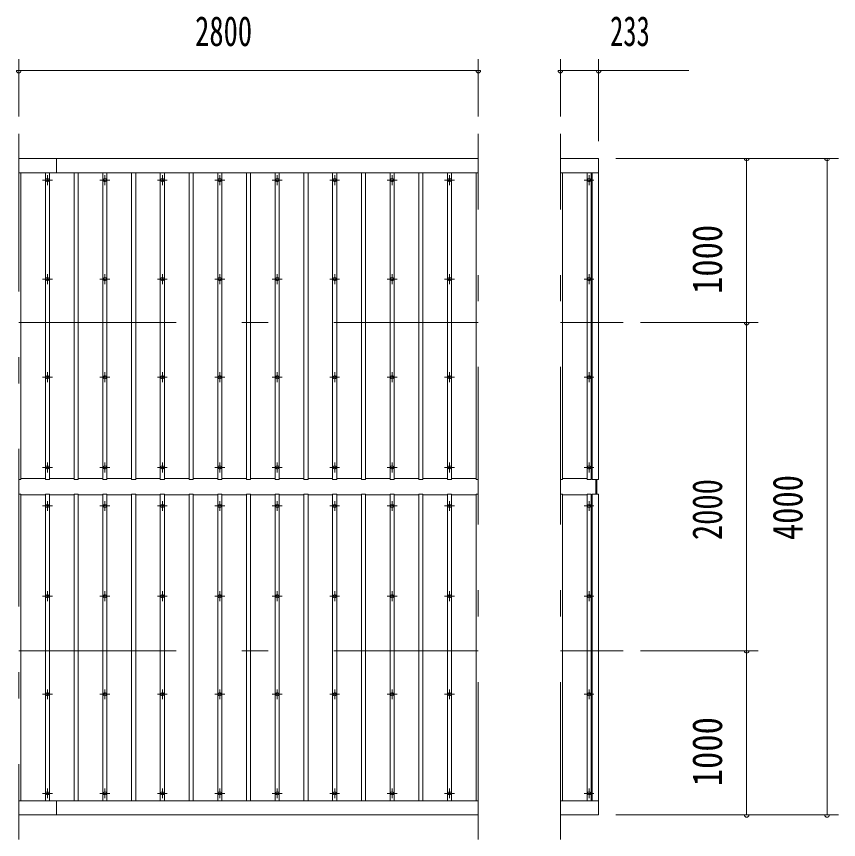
# Model space of a CAD drawing. Units: millimetres, scale not verified. Extents: x -32624 to 32629, y -14700 to 14700.
# Drawn here: x -16402 to -11393, y 8173 to 13188 of the extents above; entities that cross this region are included whole.
import ezdxf
from ezdxf.enums import TextEntityAlignment as Align

# ---------------------------------------------------------------- set-up
doc = ezdxf.new("R2010")
doc.units = ezdxf.units.MM
doc.header["$LTSCALE"] = 80
doc.linetypes.add('USER3', pattern=[24, 12, -5, 2, -5])
for name, color, linetype, lineweight in [('0-2_1-0BOLD', 7, 'Continuous', 18), ('0-3_1-2CENTER', 3, 'USER3', 18), ('0-4_1-4THIN', 4, 'Continuous', 18), ('0-5_1-5DIM', 3, 'Continuous', 18)]:
    doc.layers.add(name, color=color, linetype=linetype, lineweight=lineweight)
doc.styles.add('ＭＳ ゴシック', font='')
doc.styles.get('ＭＳ ゴシック').set_extended_font_data('MS Gothic')

msp = doc.modelspace()

# ---------------------------------------------------------------- linework, layer by layer
at = {"layer": '0-2_1-0BOLD'}
for p, q in [((-16387.95, 12322.54), (-13587.95, 12322.54)), ((-16157.96, 12236.05), (-16157.96, 12322.54)), ((-13587.95, 12236.05), (-16387.95, 12236.05)), ((-12854.96, 12236.05), (-13087.95, 12236.05)), ((-12870.96, 10367.39), (-12870.96, 10277.69)), ((-12864.96, 10277.69), (-12864.96, 10367.39)), ((-13587.95, 8409.03), (-16387.95, 8409.03)), ((-16157.96, 8322.54), (-16157.96, 8409.03)), ((-12854.96, 8409.03), (-13087.95, 8409.03)), ((-16387.95, 8322.54), (-13587.95, 8322.54))]:
    msp.add_line(p, q, dxfattribs=at)
for points in [[(-13087.95, 12322.54), (-12854.96, 12322.54), (-12854.96, 10367.39), (-12894.96, 10367.39), (-12894.96, 12236.05)], [(-13087.95, 8322.54), (-12854.96, 8322.54), (-12854.96, 10277.69)], [(-12854.96, 10277.69), (-12894.96, 10277.69), (-12894.96, 8409.03)]]:
    msp.add_lwpolyline(points, dxfattribs=at)
for centre in [(-16212.96, 12191.11), (-15862.96, 12191.11), (-15512.96, 12191.11), (-15162.96, 12191.11), (-14812.96, 12191.11), (-14462.96, 12191.11), (-14112.96, 12191.11), (-13762.96, 12191.11), (-12912.96, 12191.11), (-16212.96, 11587.41), (-15862.96, 11587.41), (-15512.96, 11587.41), (-15162.96, 11587.41), (-14812.96, 11587.41), (-14462.96, 11587.41), (-14112.96, 11587.41), (-13762.96, 11587.41), (-12912.96, 11587.41), (-16212.96, 10989.62), (-15862.96, 10989.62), (-15512.96, 10989.62), (-15162.96, 10989.62), (-14812.96, 10989.62), (-14462.96, 10989.62), (-14112.96, 10989.62), (-13762.96, 10989.62), (-12912.96, 10989.62), (-16212.96, 10439.93), (-15862.96, 10439.93), (-15512.96, 10439.93), (-15162.96, 10439.93), (-14812.96, 10439.93), (-14462.96, 10439.93), (-14112.96, 10439.93), (-13762.96, 10439.93), (-12912.96, 10439.93), (-16212.96, 10205.15), (-15862.96, 10205.15), (-15512.96, 10205.15), (-15162.96, 10205.15), (-14812.96, 10205.15), (-14462.96, 10205.15), (-14112.96, 10205.15), (-13762.96, 10205.15), (-12912.96, 10205.15), (-16212.96, 9655.46), (-15862.96, 9655.46), (-15512.96, 9655.46), (-15162.96, 9655.46), (-14812.96, 9655.46), (-14462.96, 9655.46), (-14112.96, 9655.46), (-13762.96, 9655.46), (-12912.96, 9655.46), (-16212.96, 9057.68), (-15862.96, 9057.68), (-15512.96, 9057.68), (-15162.96, 9057.68), (-14812.96, 9057.68), (-14462.96, 9057.68), (-14112.96, 9057.68), (-13762.96, 9057.68), (-12912.96, 9057.68), (-16212.96, 8453.97), (-15862.96, 8453.97), (-15512.96, 8453.97), (-15162.96, 8453.97), (-14812.96, 8453.97), (-14462.96, 8453.97), (-14112.96, 8453.97), (-13762.96, 8453.97), (-12912.96, 8453.97)]:
    msp.add_circle(centre, 10, dxfattribs=at)
at = {"layer": '0-3_1-2CENTER'}
for p, q in [((-16387.96, 12472.55), (-16387.96, 8172.54)), ((-13587.96, 8172.54), (-13587.96, 12472.55)), ((-13087.96, 8172.54), (-13087.96, 12472.55)), ((-16242.96, 12191.11), (-16182.96, 12191.11)), ((-16212.96, 12161.11), (-16212.96, 12221.12)), ((-15892.96, 12191.11), (-15832.96, 12191.11)), ((-15862.96, 12161.11), (-15862.96, 12221.12)), ((-15482.96, 12191.11), (-15542.96, 12191.11)), ((-15512.96, 12221.12), (-15512.96, 12161.11)), ((-15192.96, 12191.11), (-15132.96, 12191.11)), ((-15162.96, 12161.11), (-15162.96, 12221.12)), ((-14782.96, 12191.11), (-14842.96, 12191.11)), ((-14812.96, 12221.12), (-14812.96, 12161.11)), ((-14492.96, 12191.11), (-14432.96, 12191.11)), ((-14462.96, 12161.11), (-14462.96, 12221.12)), ((-14082.96, 12191.11), (-14142.96, 12191.11)), ((-14112.96, 12221.12), (-14112.96, 12161.11)), ((-13792.96, 12191.11), (-13732.96, 12191.11)), ((-13762.96, 12161.11), (-13762.96, 12221.12)), ((-12882.96, 12191.11), (-12942.96, 12191.11)), ((-12912.96, 12221.12), (-12912.96, 12161.11)), ((-16242.96, 11587.41), (-16182.96, 11587.41)), ((-16212.96, 11617.41), (-16212.96, 11557.41)), ((-15832.96, 11587.41), (-15892.96, 11587.41)), ((-15862.96, 11557.41), (-15862.96, 11617.41)), ((-15542.96, 11587.41), (-15482.96, 11587.41)), ((-15512.96, 11617.41), (-15512.96, 11557.41)), ((-15132.96, 11587.41), (-15192.96, 11587.41)), ((-15162.96, 11557.41), (-15162.96, 11617.41)), ((-14782.96, 11587.41), (-14842.96, 11587.41)), ((-14812.96, 11617.41), (-14812.96, 11557.41)), ((-14432.96, 11587.41), (-14492.96, 11587.41)), ((-14462.96, 11557.41), (-14462.96, 11617.41)), ((-14082.96, 11587.41), (-14142.96, 11587.41)), ((-14112.96, 11617.41), (-14112.96, 11557.41)), ((-13732.96, 11587.41), (-13792.96, 11587.41)), ((-13762.96, 11557.41), (-13762.96, 11617.41)), ((-12942.96, 11587.41), (-12882.96, 11587.41)), ((-12912.96, 11617.41), (-12912.96, 11557.41)), ((-16387.95, 11322.54), (-13587.95, 11322.54)), ((-12704.96, 11322.54), (-13087.95, 11322.54)), ((-16242.96, 10989.62), (-16182.96, 10989.62)), ((-16212.96, 11019.63), (-16212.96, 10959.62)), ((-15832.96, 10989.62), (-15892.96, 10989.62)), ((-15862.96, 10959.62), (-15862.96, 11019.63)), ((-15542.96, 10989.62), (-15482.96, 10989.62)), ((-15512.96, 11019.63), (-15512.96, 10959.62)), ((-15132.96, 10989.62), (-15192.96, 10989.62)), ((-15162.96, 10959.62), (-15162.96, 11019.63)), ((-14782.96, 10989.62), (-14842.96, 10989.62)), ((-14812.96, 11019.63), (-14812.96, 10959.62)), ((-14432.96, 10989.62), (-14492.96, 10989.62)), ((-14462.96, 10959.62), (-14462.96, 11019.63)), ((-14082.96, 10989.62), (-14142.96, 10989.62)), ((-14112.96, 11019.63), (-14112.96, 10959.62)), ((-13732.96, 10989.62), (-13792.96, 10989.62)), ((-13762.96, 10959.62), (-13762.96, 11019.63)), ((-12942.96, 10989.62), (-12882.96, 10989.62)), ((-12912.96, 11019.63), (-12912.96, 10959.62)), ((-16242.96, 10439.93), (-16182.96, 10439.93)), ((-16212.96, 10409.93), (-16212.96, 10469.93)), ((-15892.96, 10439.93), (-15832.96, 10439.93)), ((-15862.96, 10409.93), (-15862.96, 10469.93)), ((-15542.96, 10439.93), (-15482.96, 10439.93)), ((-15512.96, 10409.93), (-15512.96, 10469.93)), ((-15192.96, 10439.93), (-15132.96, 10439.93)), ((-15162.96, 10409.93), (-15162.96, 10469.93)), ((-14782.96, 10439.93), (-14842.96, 10439.93)), ((-14812.96, 10409.93), (-14812.96, 10469.93)), ((-14492.96, 10439.93), (-14432.96, 10439.93)), ((-14462.96, 10409.93), (-14462.96, 10469.93)), ((-14082.96, 10439.93), (-14142.96, 10439.93)), ((-14112.96, 10409.93), (-14112.96, 10469.93)), ((-13792.96, 10439.93), (-13732.96, 10439.93)), ((-13762.96, 10409.93), (-13762.96, 10469.93)), ((-12942.96, 10439.93), (-12882.96, 10439.93)), ((-12912.96, 10469.93), (-12912.96, 10409.93)), ((-16212.96, 10175.15), (-16212.96, 10235.15)), ((-15862.96, 10235.15), (-15862.96, 10175.15)), ((-15512.96, 10235.15), (-15512.96, 10175.15)), ((-15162.96, 10235.15), (-15162.96, 10175.15)), ((-14812.96, 10235.15), (-14812.96, 10175.15)), ((-14462.96, 10235.15), (-14462.96, 10175.15)), ((-14112.96, 10235.15), (-14112.96, 10175.15)), ((-13762.96, 10235.15), (-13762.96, 10175.15)), ((-12912.96, 10235.15), (-12912.96, 10175.15)), ((-16242.96, 10205.15), (-16182.96, 10205.15)), ((-15892.96, 10205.15), (-15832.96, 10205.15)), ((-15542.96, 10205.15), (-15482.96, 10205.15)), ((-15132.96, 10205.15), (-15192.96, 10205.15)), ((-14842.96, 10205.15), (-14782.96, 10205.15)), ((-14432.96, 10205.15), (-14492.96, 10205.15)), ((-14142.96, 10205.15), (-14082.96, 10205.15)), ((-13792.96, 10205.15), (-13732.96, 10205.15)), ((-12882.96, 10205.15), (-12942.96, 10205.15)), ((-16212.96, 9685.46), (-16212.96, 9625.46)), ((-15862.96, 9625.46), (-15862.96, 9685.46)), ((-15512.96, 9685.46), (-15512.96, 9625.46)), ((-15162.96, 9625.46), (-15162.96, 9685.46)), ((-14812.96, 9685.46), (-14812.96, 9625.46)), ((-14462.96, 9625.46), (-14462.96, 9685.46)), ((-14112.96, 9685.46), (-14112.96, 9625.46)), ((-13762.96, 9625.46), (-13762.96, 9685.46)), ((-12912.96, 9685.46), (-12912.96, 9625.46)), ((-16182.96, 9655.46), (-16242.96, 9655.46)), ((-15892.96, 9655.46), (-15832.96, 9655.46)), ((-15482.96, 9655.46), (-15542.96, 9655.46)), ((-15132.96, 9655.46), (-15192.96, 9655.46)), ((-14782.96, 9655.46), (-14842.96, 9655.46)), ((-14432.96, 9655.46), (-14492.96, 9655.46)), ((-14082.96, 9655.46), (-14142.96, 9655.46)), ((-13792.96, 9655.46), (-13732.96, 9655.46)), ((-12942.96, 9655.46), (-12882.96, 9655.46)), ((-16387.95, 9322.54), (-13587.95, 9322.54)), ((-12704.96, 9322.54), (-13087.95, 9322.54)), ((-16212.96, 9087.67), (-16212.96, 9027.67)), ((-15862.96, 9027.67), (-15862.96, 9087.67)), ((-15512.96, 9087.67), (-15512.96, 9027.67)), ((-15162.96, 9027.67), (-15162.96, 9087.67)), ((-14812.96, 9087.67), (-14812.96, 9027.67)), ((-14462.96, 9027.67), (-14462.96, 9087.67)), ((-14112.96, 9087.67), (-14112.96, 9027.67)), ((-13762.96, 9027.67), (-13762.96, 9087.67)), ((-12912.96, 9087.67), (-12912.96, 9027.67)), ((-16182.96, 9057.68), (-16242.96, 9057.68)), ((-15892.96, 9057.68), (-15832.96, 9057.68)), ((-15482.96, 9057.68), (-15542.96, 9057.68)), ((-15132.96, 9057.68), (-15192.96, 9057.68)), ((-14782.96, 9057.68), (-14842.96, 9057.68)), ((-14432.96, 9057.68), (-14492.96, 9057.68)), ((-14082.96, 9057.68), (-14142.96, 9057.68)), ((-13792.96, 9057.68), (-13732.96, 9057.68)), ((-12942.96, 9057.68), (-12882.96, 9057.68)), ((-16212.96, 8423.96), (-16212.96, 8483.97)), ((-15862.96, 8483.97), (-15862.96, 8423.96)), ((-15512.96, 8423.96), (-15512.96, 8483.97)), ((-15162.96, 8483.97), (-15162.96, 8423.96)), ((-14812.96, 8423.96), (-14812.96, 8483.97)), ((-14462.96, 8483.97), (-14462.96, 8423.96)), ((-14112.96, 8423.96), (-14112.96, 8483.97)), ((-13762.96, 8483.97), (-13762.96, 8423.96)), ((-12912.96, 8423.96), (-12912.96, 8483.97)), ((-16242.96, 8453.97), (-16182.96, 8453.97)), ((-15892.96, 8453.97), (-15832.96, 8453.97)), ((-15482.96, 8453.97), (-15542.96, 8453.97)), ((-15192.96, 8453.97), (-15132.96, 8453.97)), ((-14782.96, 8453.97), (-14842.96, 8453.97)), ((-14492.96, 8453.97), (-14432.96, 8453.97)), ((-14082.96, 8453.97), (-14142.96, 8453.97)), ((-13792.96, 8453.97), (-13732.96, 8453.97)), ((-12882.96, 8453.97), (-12942.96, 8453.97))]:
    msp.add_line(p, q, dxfattribs=at)
at = {"layer": '0-4_1-4THIN'}
for p, q in [((-16375.46, 10367.39), (-16375.46, 12236.05)), ((-16200.46, 12236.05), (-16200.46, 10367.39)), ((-16025.46, 12236.05), (-16025.46, 10367.39)), ((-15850.46, 12236.05), (-15850.46, 10367.39)), ((-15675.46, 12236.05), (-15675.46, 10367.39)), ((-15500.46, 12236.05), (-15500.46, 10367.39)), ((-15325.46, 12236.05), (-15325.46, 10367.39)), ((-15150.46, 12236.05), (-15150.46, 10367.39)), ((-14975.46, 12236.05), (-14975.46, 10367.39)), ((-14800.46, 12236.05), (-14800.46, 10367.39)), ((-14625.46, 12236.05), (-14625.46, 10367.39)), ((-14450.46, 12236.05), (-14450.46, 10367.39)), ((-14275.46, 12236.05), (-14275.46, 10367.39)), ((-14100.46, 12236.05), (-14100.46, 10367.39)), ((-13925.46, 12236.05), (-13925.46, 10367.39)), ((-13750.46, 12236.05), (-13750.46, 10367.39)), ((-13075.46, 10367.39), (-13075.46, 12236.05)), ((-12900.46, 12236.05), (-12900.46, 10367.39)), ((-16375.46, 10367.39), (-16387.95, 10367.39)), ((-16225.46, 10371.64), (-16375.46, 10371.64)), ((-16050.46, 10371.64), (-16200.46, 10371.64)), ((-15875.46, 10371.64), (-16025.46, 10371.64)), ((-15700.46, 10371.64), (-15850.46, 10371.64)), ((-15525.46, 10371.64), (-15675.46, 10371.64)), ((-15350.46, 10371.64), (-15500.46, 10371.64)), ((-15175.46, 10371.64), (-15325.46, 10371.64)), ((-15000.46, 10371.64), (-15150.46, 10371.64)), ((-14825.46, 10371.64), (-14975.46, 10371.64)), ((-14650.46, 10371.64), (-14800.46, 10371.64)), ((-14475.46, 10371.64), (-14625.46, 10371.64)), ((-14300.46, 10371.64), (-14450.46, 10371.64)), ((-14125.46, 10371.64), (-14275.46, 10371.64)), ((-13950.46, 10371.64), (-14100.46, 10371.64)), ((-13775.46, 10371.64), (-13925.46, 10371.64)), ((-13600.46, 10371.64), (-13750.46, 10371.64)), ((-13075.46, 10367.39), (-13087.95, 10367.39)), ((-12925.46, 10371.64), (-13075.46, 10371.64)), ((-12894.96, 10371.64), (-12900.46, 10371.64)), ((-16375.46, 10273.44), (-16225.46, 10273.44)), ((-16225.46, 8409.03), (-16225.46, 10277.69)), ((-16200.46, 10273.44), (-16050.46, 10273.44)), ((-16050.46, 8409.03), (-16050.46, 10277.69)), ((-16025.46, 10273.44), (-15875.46, 10273.44)), ((-15875.46, 8409.03), (-15875.46, 10277.69)), ((-15850.46, 10273.44), (-15700.46, 10273.44)), ((-15700.46, 8409.03), (-15700.46, 10277.69)), ((-15675.46, 10273.44), (-15525.46, 10273.44)), ((-15525.46, 8409.03), (-15525.46, 10277.69)), ((-15500.46, 10273.44), (-15350.46, 10273.44)), ((-15350.46, 8409.03), (-15350.46, 10277.69)), ((-15325.46, 10273.44), (-15175.46, 10273.44)), ((-15175.46, 8409.03), (-15175.46, 10277.69)), ((-15150.46, 10273.44), (-15000.46, 10273.44)), ((-15000.46, 8409.03), (-15000.46, 10277.69)), ((-14975.46, 10273.44), (-14825.46, 10273.44)), ((-14825.46, 8409.03), (-14825.46, 10277.69)), ((-14800.46, 10273.44), (-14650.46, 10273.44)), ((-14650.46, 8409.03), (-14650.46, 10277.69)), ((-14625.46, 10273.44), (-14475.46, 10273.44)), ((-14475.46, 8409.03), (-14475.46, 10277.69)), ((-14450.46, 10273.44), (-14300.46, 10273.44)), ((-14300.46, 8409.03), (-14300.46, 10277.69)), ((-14275.46, 10273.44), (-14125.46, 10273.44)), ((-14125.46, 8409.03), (-14125.46, 10277.69)), ((-14100.46, 10273.44), (-13950.46, 10273.44)), ((-13950.46, 8409.03), (-13950.46, 10277.69)), ((-13925.46, 10273.44), (-13775.46, 10273.44)), ((-13775.46, 8409.03), (-13775.46, 10277.69)), ((-13750.46, 10273.44), (-13600.46, 10273.44)), ((-13600.46, 10277.69), (-13587.95, 10277.69)), ((-13600.46, 10277.69), (-13600.46, 8409.03)), ((-13075.46, 10273.44), (-12925.46, 10273.44)), ((-12925.46, 8409.03), (-12925.46, 10277.69)), ((-12900.46, 10273.44), (-12894.96, 10273.44))]:
    msp.add_line(p, q, dxfattribs=at)
for points in [[(-16200.46, 10367.39), (-16225.46, 10367.39), (-16225.46, 12236.05)], [(-16025.46, 10367.39), (-16050.46, 10367.39), (-16050.46, 12236.05)], [(-15850.46, 10367.39), (-15875.46, 10367.39), (-15875.46, 12236.05)], [(-15675.46, 10367.39), (-15700.46, 10367.39), (-15700.46, 12236.05)], [(-15500.46, 10367.39), (-15525.46, 10367.39), (-15525.46, 12236.05)], [(-15325.46, 10367.39), (-15350.46, 10367.39), (-15350.46, 12236.05)], [(-15150.46, 10367.39), (-15175.46, 10367.39), (-15175.46, 12236.05)], [(-14975.46, 10367.39), (-15000.46, 10367.39), (-15000.46, 12236.05)], [(-14800.46, 10367.39), (-14825.46, 10367.39), (-14825.46, 12236.05)], [(-14625.46, 10367.39), (-14650.46, 10367.39), (-14650.46, 12236.05)], [(-14450.46, 10367.39), (-14475.46, 10367.39), (-14475.46, 12236.05)], [(-14275.46, 10367.39), (-14300.46, 10367.39), (-14300.46, 12236.05)], [(-14100.46, 10367.39), (-14125.46, 10367.39), (-14125.46, 12236.05)], [(-13925.46, 10367.39), (-13950.46, 10367.39), (-13950.46, 12236.05)], [(-13750.46, 10367.39), (-13775.46, 10367.39), (-13775.46, 12236.05)], [(-13600.46, 12236.05), (-13600.46, 10367.39), (-13587.95, 10367.39)], [(-12900.46, 10367.39), (-12925.46, 10367.39), (-12925.46, 12236.05)], [(-16375.46, 8409.03), (-16375.46, 10277.69), (-16387.95, 10277.69)], [(-16225.46, 10277.69), (-16200.46, 10277.69), (-16200.46, 8409.03)], [(-16050.46, 10277.69), (-16025.46, 10277.69), (-16025.46, 8409.03)], [(-15875.46, 10277.69), (-15850.46, 10277.69), (-15850.46, 8409.03)], [(-15700.46, 10277.69), (-15675.46, 10277.69), (-15675.46, 8409.03)], [(-15525.46, 10277.69), (-15500.46, 10277.69), (-15500.46, 8409.03)], [(-15350.46, 10277.69), (-15325.46, 10277.69), (-15325.46, 8409.03)], [(-15175.46, 10277.69), (-15150.46, 10277.69), (-15150.46, 8409.03)], [(-15000.46, 10277.69), (-14975.46, 10277.69), (-14975.46, 8409.03)], [(-14825.46, 10277.69), (-14800.46, 10277.69), (-14800.46, 8409.03)], [(-14650.46, 10277.69), (-14625.46, 10277.69), (-14625.46, 8409.03)], [(-14475.46, 10277.69), (-14450.46, 10277.69), (-14450.46, 8409.03)], [(-14300.46, 10277.69), (-14275.46, 10277.69), (-14275.46, 8409.03)], [(-14125.46, 10277.69), (-14100.46, 10277.69), (-14100.46, 8409.03)], [(-13950.46, 10277.69), (-13925.46, 10277.69), (-13925.46, 8409.03)], [(-13775.46, 10277.69), (-13750.46, 10277.69), (-13750.46, 8409.03)], [(-13075.46, 8409.03), (-13075.46, 10277.69), (-13087.95, 10277.69)], [(-12925.46, 10277.69), (-12900.46, 10277.69), (-12900.46, 8409.03)]]:
    msp.add_lwpolyline(points, dxfattribs=at)
at = {"layer": '0-5_1-5DIM'}
for p, q in [((-16387.95, 12928.35), (-16387.95, 12578.35)), ((-13587.95, 12578.35), (-13587.95, 12928.35)), ((-13087.95, 12578.35), (-13087.95, 12928.35)), ((-12854.95, 12928.35), (-12854.95, 12428.35)), ((-16373.95, 12858.35), (-16401.95, 12858.35)), ((-13587.95, 12858.35), (-16387.95, 12858.35)), ((-13573.95, 12858.35), (-13601.95, 12858.35)), ((-13073.95, 12858.35), (-13101.95, 12858.35)), ((-13087.95, 12858.35), (-12305.45, 12858.35)), ((-12840.95, 12858.35), (-12868.95, 12858.35)), ((-12749.96, 12322.54), (-11392.96, 12322.54)), ((-11938.96, 12322.54), (-11966.96, 12322.54)), ((-11952.96, 8322.54), (-11952.96, 12322.54)), ((-11448.96, 12322.54), (-11476.96, 12322.54)), ((-11462.96, 12322.54), (-11462.96, 8322.54)), ((-11882.96, 11322.54), (-12599.96, 11322.54)), ((-11938.96, 11322.54), (-11966.96, 11322.54)), ((-12599.96, 9322.54), (-11882.96, 9322.54)), ((-11938.96, 9322.54), (-11966.96, 9322.54)), ((-11392.96, 8322.54), (-12749.96, 8322.54)), ((-11938.96, 8322.54), (-11966.96, 8322.54)), ((-11448.96, 8322.54), (-11476.96, 8322.54))]:
    msp.add_line(p, q, dxfattribs=at)
for centre in [(-16387.95, 12858.35), (-13587.95, 12858.35), (-13087.95, 12858.35), (-12854.95, 12858.35), (-11952.96, 12322.54), (-11462.96, 12322.54), (-11952.96, 11322.54), (-11952.96, 9322.54), (-11952.96, 8322.54), (-11462.96, 8322.54)]:
    msp.add_arc(centre, 14, 180, 0, dxfattribs=at)

# ---------------------------------------------------------------- texts
at = {"layer": '0-5_1-5DIM', "color": 7, "style": 'ＭＳ ゴシック'}
for s, width, p in [('2800', 0.7, (-15313.45, 12953.22)), ('233', 0.65, (-12784.95, 12953.22))]:
    msp.add_text(s, height=182.3, dxfattribs=dict(at, width=width)).set_placement(p, align=Align.BOTTOM_LEFT)
for s, width, p in [('1000', 0.85, (-12047.83, 11497.04)), ('4000', 0.8, (-11557.83, 9997.04)), ('2000', 0.75, (-12047.83, 9997.04)), ('1000', 0.85, (-12047.83, 8497.04))]:
    msp.add_text(s, height=182.3, rotation=90, dxfattribs=dict(at, width=width)).set_placement(p, align=Align.BOTTOM_LEFT)

doc.saveas('drawing.dxf')
